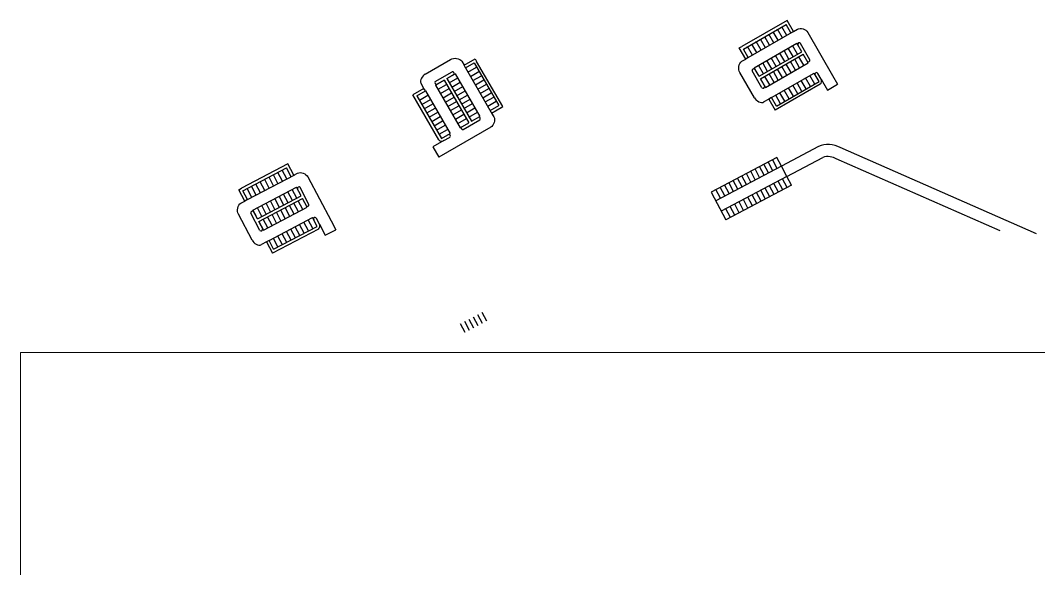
# Model space of a CAD drawing. Header units: millimetres. Extents: x -689206 to 4969298, y -1019800 to 703299.
# Drawn here: x 2692847 to 3209692, y -444495 to -166173 of the extents above; entities that cross this region are included whole.
import ezdxf

# ---------------------------------------------------------------- set-up
doc = ezdxf.new("R2010")
doc.units = ezdxf.units.MM
doc.layers.add('РАЗМЕРЫ', color=7, linetype='Continuous', lineweight=9)

msp = doc.modelspace()

# ---------------------------------------------------------------- linework, layer by layer
at = {"layer": 'РАЗМЕРЫ', "lineweight": 30, "ltscale": 35}
for p, q in [((3082021, -166172.5), (3059071.3, -179422.5)), ((3059821.3, -180721.5), (3081471.9, -168221.5)), ((3081806.9, -173801.7), (3079306.9, -169471.5)), ((3081806.9, -173801.7), (3079306.9, -169471.5)), ((3083971.9, -172551.7), (3081471.9, -168221.5)), ((3085271, -171801.7), (3082021, -166172.5)), ((3082771, -167471.5), (3082021, -166172.5)), ((3062321.3, -185051.7), (3085773.9, -171511.3)), ((3070981.5, -180051.7), (3068481.5, -175721.5)), ((3073146.6, -178801.7), (3070646.6, -174471.5)), ((3073146.6, -178801.7), (3070646.6, -174471.5)), ((3075311.7, -177551.7), (3072811.7, -173221.5)), ((3077476.7, -176301.7), (3074976.7, -171971.5)), ((3077476.7, -176301.7), (3074976.7, -171971.5)), ((3079641.8, -175051.7), (3077141.8, -170721.5)), ((3085271, -171801.7), (3087215.6, -170678.9)), ((3092476.6, -172282.2), (3105140, -194215.9)), ((3057772.2, -180172.5), (3059071.3, -179422.5)), ((3061022.2, -185801.7), (3057772.2, -180172.5)), ((3062321.5, -185052.1), (3059821.3, -180721.5)), ((3062321.3, -185051.7), (3059821.3, -180721.5)), ((3064486.3, -183801.7), (3061986.3, -179471.5)), ((3066651.4, -182551.7), (3064151.4, -178221.5)), ((3065321, -190247.4), (3086971.9, -177747.8)), ((3065321.3, -190247.8), (3086971.9, -177747.8)), ((3068816.5, -181301.7), (3066316.5, -176971.5)), ((3085141.5, -184577.5), (3082641.5, -180247.4)), ((3087306.6, -183327.5), (3084806.6, -178997.4)), ((3087306.6, -183327.5), (3084806.6, -178997.4)), ((3089471.7, -182077.5), (3086971.7, -177747.4)), ((3093619.2, -186261.3), (3088767.5, -177857.9)), ((3093619.2, -186261.3), (3088767.5, -177857.9)), ((2898315.3, -193428.7), (2911165.6, -186009.6)), ((2918046.3, -188965.2), (2923675.5, -185715.2)), ((2923675.5, -185715.2), (2924425.5, -187014.2)), ((3059025.5, -186954.5), (3061022.2, -185801.7)), ((3062321.3, -185051.7), (3061022.2, -185801.7)), ((3067821, -194577.5), (3089471.7, -182077.5)), ((3068571, -195876.6), (3090221.7, -183376.6)), ((3068571, -195876.6), (3090221.7, -183376.6)), ((3076481.3, -189577.5), (3073981.3, -185247.4)), ((3078646.4, -188327.5), (3076146.4, -183997.4)), ((3078646.4, -188327.5), (3076146.4, -183997.4)), ((3080811.4, -187077.5), (3078311.4, -182747.4)), ((3082976.5, -185827.5), (3080476.5, -181497.4)), ((3082976.5, -185827.5), (3080476.5, -181497.4)), ((3088391.5, -190206.7), (3085891.5, -185876.6)), ((3090556.6, -188956.7), (3088056.6, -184626.6)), ((3090556.6, -188956.7), (3088056.6, -184626.6)), ((3092721.7, -187706.7), (3090221.7, -183376.6)), ((2916893.5, -186968.5), (2918046.3, -188965.2)), ((2918796.3, -190264.2), (2918046.3, -188965.2)), ((2918795.9, -190264.5), (2923126.4, -187764.2)), ((2918796.3, -190264.2), (2923126.4, -187764.2)), ((2918796.3, -190264.2), (2932336.7, -213716.9)), ((2920046.3, -192429.3), (2924376.4, -189929.3)), ((2923126.4, -187764.2), (2935626.4, -209414.9)), ((2937675.5, -209963.9), (2924425.5, -187014.2)), ((3065321.3, -190247.8), (3065321, -190247.4)), ((3067821.3, -194577.9), (3065321, -190247.4)), ((3067821, -194577.5), (3065321, -190247.4)), ((3065321, -190247.4), (3066892.6, -192969.5)), ((3069986.1, -193327.5), (3067486.1, -188997.4)), ((3072151.2, -192077.5), (3069651.2, -187747.4)), ((3071071, -200206.7), (3092721.7, -187706.7)), ((3074316.2, -190827.5), (3071816.2, -186497.4)), ((3079731.3, -195206.7), (3077231.3, -190876.6)), ((3081896.3, -193956.7), (3079396.3, -189626.6)), ((3081896.3, -193956.7), (3079396.3, -189626.6)), ((3084061.4, -192706.7), (3081561.4, -188376.6)), ((3086226.5, -191456.7), (3083726.5, -187126.6)), ((3086226.5, -191456.7), (3083726.5, -187126.6)), ((2903357.9, -197201.1), (2911987.4, -192218.9)), ((2909270, -195764.2), (2913600.6, -193264)), ((2909270.4, -195764), (2913600.6, -193264)), ((2909270.4, -195764), (2921770.4, -217414.6)), ((2910520.4, -197929.1), (2914850.6, -195429.1)), ((2913600.6, -193264), (2910878.5, -194835.6)), ((2913600.2, -193264.2), (2913600.6, -193264)), ((2913600.2, -193264.3), (2926100.2, -214914.9)), ((2913600.6, -193264), (2926100.2, -214914.9)), ((2921296.3, -194594.4), (2925626.4, -192094.4)), ((2922546.3, -196759.4), (2926876.4, -194259.4)), ((3065485.8, -205532.7), (3058066.6, -192682.4)), ((3069258.2, -200490), (3064275.9, -191860.5)), ((3071071, -200206.7), (3068571, -195876.6)), ((3068571, -195876.6), (3071071, -200206.7)), ((3073236.1, -198956.7), (3070736.1, -194626.6)), ((3075401.2, -197706.7), (3072901.2, -193376.6)), ((3074071, -205402.8), (3095721.7, -192902.8)), ((3074071, -205402.8), (3095721.7, -192902.8)), ((3077566.2, -196456.7), (3075066.2, -192126.6)), ((3093891.5, -199733), (3091391.5, -195402.8)), ((3096056.6, -198483), (3093556.6, -194152.8)), ((3096056.6, -198483), (3093556.6, -194152.8)), ((3098221.7, -197233), (3095721.7, -192902.8)), ((3099280.9, -196067.6), (3097624.7, -193198.9)), ((3099280.9, -196067.6), (3102458, -201570.5)), ((3105140, -194215.9), (3107654.1, -198570.5)), ((2897695.1, -200714.9), (2892066, -203964.9)), ((2897695.1, -200714.9), (2896249.6, -198211.2)), ((2898445.1, -202014), (2897695.1, -200714.9)), ((2903641.3, -199014), (2907971.4, -196514)), ((2907971.4, -196514), (2903641.3, -199014)), ((2903641.3, -199014), (2916141.3, -220664.6)), ((2904891.3, -201179), (2909221.4, -198679)), ((2906141.3, -203344.1), (2910471.4, -200844.1)), ((2907971.4, -196514), (2920471.4, -218164.6)), ((2907971.4, -196514), (2920471.4, -218164.6)), ((2911770.4, -200094.1), (2916100.6, -197594.1)), ((2913020.4, -202259.2), (2917350.6, -199759.2)), ((2923796.3, -198924.5), (2928126.4, -196424.5)), ((2925046.3, -201089.5), (2929376.4, -198589.5)), ((2925046.3, -201089.5), (2929376.4, -198589.5)), ((2926296.3, -203254.6), (2930626.4, -200754.6)), ((3098866.2, -198592.9), (3076022, -211782)), ((3076571, -209733), (3098221.7, -197233)), ((3085231.3, -204733), (3082731.3, -200402.8)), ((3087396.4, -203483), (3084896.4, -199152.8)), ((3087396.4, -203483), (3084896.4, -199152.8)), ((3089561.4, -202233), (3087061.4, -197902.8)), ((3091726.5, -200983), (3089226.5, -196652.8)), ((3091726.5, -200983), (3089226.5, -196652.8)), ((3102458, -201570.5), (3107654.1, -198570.5)), ((2905255, -226809.1), (2892066, -203964.9)), ((2894114.6, -204514.2), (2898445.1, -202014)), ((2894115, -204514), (2898445.1, -202014)), ((2894115, -204514), (2906615, -226164.6)), ((2895365, -206679.1), (2899695.1, -204179.1)), ((2896615, -208844.1), (2900945.1, -206344.1)), ((2898445.1, -202014), (2910945.1, -223664.6)), ((2898445.1, -202014), (2910945.1, -223664.6)), ((2907391.3, -205509.2), (2911721.4, -203009.2)), ((2908641.3, -207674.2), (2912971.4, -205174.2)), ((2914270.4, -204424.2), (2918600.6, -201924.2)), ((2915520.4, -206589.3), (2919850.6, -204089.3)), ((2915520.4, -206589.3), (2919850.6, -204089.3)), ((2916770.4, -208754.4), (2921100.6, -206254.4)), ((2927546.3, -205419.7), (2931876.4, -202919.7)), ((2927546.3, -205419.7), (2931876.4, -202919.7)), ((2928796.3, -207584.7), (2933126.4, -205084.7)), ((3072772, -206152.8), (3070268.2, -207598.4)), ((3074071, -205402.8), (3072772, -206152.8)), ((3072772, -206152.8), (3076022, -211782)), ((3076571.3, -209733.4), (3074071, -205402.8)), ((3076571, -209733), (3074071, -205402.8)), ((3078736.1, -208483), (3076236.1, -204152.8)), ((3080901.2, -207233), (3078401.2, -202902.8)), ((3083066.2, -205983), (3080566.2, -201652.8)), ((2897865, -211009.2), (2902195.1, -208509.2)), ((2899115, -213174.2), (2903445.1, -210674.2)), ((2909891.3, -209839.3), (2914221.4, -207339.3)), ((2909891.3, -209839.3), (2914221.4, -207339.3)), ((2911141.3, -212004.4), (2915471.4, -209504.4)), ((2912391.3, -214169.4), (2916721.4, -211669.4)), ((2912391.3, -214169.4), (2916721.4, -211669.4)), ((2918020.4, -210919.4), (2922350.6, -208419.4)), ((2918020.4, -210919.4), (2922350.6, -208419.4)), ((2919270.4, -213084.5), (2923600.6, -210584.5)), ((2930046.3, -209749.8), (2934376.4, -207249.8)), ((2930046.3, -209749.8), (2934376.4, -207249.8)), ((2931296.3, -211914.9), (2935626.4, -209414.9)), ((2932046.3, -213213.9), (2937675.5, -209963.9)), ((2936376.4, -210713.9), (2937675.5, -209963.9)), ((2900365, -215339.3), (2904695.1, -212839.3)), ((2900365, -215339.3), (2904695.1, -212839.3)), ((2901615, -217504.4), (2905945.1, -215004.4)), ((2913641.3, -216334.5), (2917971.4, -213834.5)), ((2914891.3, -218499.6), (2919221.4, -215999.6)), ((2914891.3, -218499.6), (2919221.4, -215999.6)), ((2917586.7, -221562.2), (2925990.1, -216710.5)), ((2917586.7, -221562.2), (2925990.1, -216710.5)), ((2920520.4, -215249.6), (2924850.6, -212749.6)), ((2920520.4, -215249.6), (2924850.6, -212749.6)), ((2921770.4, -217414.6), (2926100.6, -214914.6)), ((2932046.3, -213213.9), (2933169.1, -215158.6)), ((2902865, -219669.4), (2907195.1, -217169.4)), ((2902865, -219669.4), (2907195.1, -217169.4)), ((2904115, -221834.5), (2908445.1, -219334.5)), ((2905365, -223999.6), (2909695.1, -221499.6)), ((2905365, -223999.6), (2909695.1, -221499.6)), ((2931565.8, -220419.5), (2909632.1, -233083)), ((2916141.3, -220664.6), (2920471.4, -218164.6)), ((2907780.3, -227223.9), (2902277.5, -230400.9)), ((2906615, -226164.6), (2910945.1, -223664.6)), ((2907780.3, -227223.9), (2910649, -225567.6)), ((2902277.5, -230400.9), (2905277.5, -235597.1)), ((3097953.6, -230209.2), (3079140.3, -240139.9)), ((3208686.7, -274574.3), (3109000.9, -230735.3)), ((2909632.1, -233083), (2905277.5, -235597.1)), ((3076806.3, -235718.1), (3043446.1, -253327.5)), ((3076929.4, -241306.9), (3074595.4, -236885.1)), ((3079140.3, -240139.9), (3076806.3, -235718.1)), ((3081941.2, -245446), (3100213.2, -235801)), ((3190249.9, -272993.9), (3106974.3, -236416)), ((2828539.6, -239081.2), (2805090.8, -251426.3)), ((2805789.6, -252753.6), (2827911.1, -241107.3)), ((2828028.3, -246696.2), (2825699, -242271.9)), ((2828028.3, -246696.2), (2825699, -242271.9)), ((2830240.4, -245531.6), (2827911.1, -241107.3)), ((2831567.7, -244832.8), (2828539.6, -239081.2)), ((3079140.3, -240139.9), (3045780.1, -257749.3)), ((3065875, -247142.1), (3063540.9, -242720.3)), ((3068085.9, -245975), (3065751.8, -241553.3)), ((3070296.8, -244808), (3067962.7, -240386.2)), ((3072507.7, -243641), (3070173.6, -239219.2)), ((3074718.5, -242473.9), (3072384.5, -238052.2)), ((3081941.2, -245446), (3079140.3, -240139.9)), ((2808118.9, -257177.9), (2832081.6, -244562.2)), ((2819179.7, -251354.8), (2816850.4, -246930.4)), ((2819179.7, -251354.8), (2816850.4, -246930.4)), ((2821391.8, -250190.1), (2819062.5, -245765.8)), ((2823604, -249025.5), (2821274.7, -244601.2)), ((2823604, -249025.5), (2821274.7, -244601.2)), ((2825816.1, -247860.8), (2823486.8, -243436.5)), ((2831567.7, -244832.8), (2833554.7, -243786.7)), ((2838749.1, -245593.9), (2850547.8, -268004.6)), ((3081941.2, -245446), (3048586.6, -263066)), ((3057031.4, -251810.2), (3054697.4, -247388.4)), ((3059242.3, -250643.2), (3056908.2, -246221.4)), ((3061453.2, -249476.1), (3059119.1, -245054.4)), ((3063664.1, -248309.1), (3061330, -243887.3)), ((3079853.5, -252201.8), (3077519.4, -247780.1)), ((3082064.4, -251034.8), (3079730.3, -246613)), ((3084275.3, -249867.8), (3081941.2, -245446)), ((2803763.5, -252125.1), (2805090.8, -251426.3)), ((2806791.6, -257876.7), (2803763.5, -252125.1)), ((2808119.1, -257178.4), (2805789.6, -252753.6)), ((2808118.9, -257177.9), (2805789.6, -252753.6)), ((2810331, -256013.3), (2808001.8, -251589)), ((2812543.2, -254848.7), (2810213.9, -250424.4)), ((2810913.8, -262486.7), (2833035.5, -250840.7)), ((2810914, -262487.1), (2833035.5, -250840.7)), ((2814755.3, -253684), (2812426.1, -249259.7)), ((2816967.5, -252519.4), (2814638.2, -248095.1)), ((2830940.3, -257593.9), (2828611, -253169.6)), ((2833152.4, -256429.2), (2830823.2, -252004.9)), ((2835364.6, -255264.6), (2833035.3, -250840.3)), ((2839345.9, -259606.9), (2834825.5, -251020.7)), ((3048187.9, -256478.3), (3045853.8, -252056.6)), ((3050398.8, -255311.3), (3048064.7, -250889.5)), ((3052609.6, -254144.3), (3050275.6, -249722.5)), ((3084275.3, -249867.8), (3050915.1, -267477.2)), ((3054820.5, -252977.2), (3052486.5, -248555.5)), ((3071009.9, -256870), (3068675.9, -252448.2)), ((3073220.8, -255702.9), (3070886.8, -251281.2)), ((3075431.7, -254535.9), (3073097.6, -250114.1)), ((3077642.6, -253368.9), (3075308.5, -248947.1)), ((2804751.5, -258950.8), (2806791.6, -257876.7)), ((2808118.9, -257177.9), (2806791.6, -257876.7)), ((2813243.1, -266911), (2835364.6, -255264.6)), ((2813941.8, -268238.3), (2836063.4, -256591.9)), ((2813941.9, -268238.3), (2836063.4, -256591.9)), ((2822091.7, -262252.4), (2819762.4, -257828.1)), ((2824303.8, -261087.8), (2821974.6, -256663.5)), ((2824303.8, -261087.8), (2821974.6, -256663.5)), ((2826516, -259923.2), (2824186.7, -255498.8)), ((2828728.1, -258758.5), (2826398.9, -254334.2)), ((2828728.1, -258758.5), (2826398.9, -254334.2)), ((2836180.5, -262180.8), (2833851.2, -257756.5)), ((2836180.5, -262180.8), (2833851.2, -257756.5)), ((2838392.6, -261016.2), (2836063.4, -256591.9)), ((3043446.1, -253327.5), (3050915.1, -267477.2)), ((3059955.5, -262705.1), (3057621.4, -258283.4)), ((3062166.4, -261538.1), (3059832.3, -257116.3)), ((3064377.3, -260371.1), (3062043.2, -255949.3)), ((3066588.2, -259204), (3064254.1, -254782.3)), ((3068799, -258037), (3066465, -253615.2)), ((2810914, -262487.1), (2810913.8, -262486.7)), ((2813243.3, -266911.4), (2810913.8, -262486.7)), ((2813243.1, -266911), (2810913.8, -262486.7)), ((2810913.8, -262486.7), (2812378.1, -265268)), ((2815455.2, -265746.3), (2813125.9, -261322)), ((2817667.4, -264581.7), (2815338.1, -260157.4)), ((2816271.1, -272662.6), (2838392.6, -261016.2)), ((2819879.5, -263417.1), (2817550.3, -258992.8)), ((2825119.7, -268004), (2822790.5, -263579.7)), ((2827331.9, -266839.4), (2825002.6, -262415.1)), ((2827331.9, -266839.4), (2825002.6, -262415.1)), ((2829544, -265674.8), (2827214.8, -261250.4)), ((2831756.2, -264510.1), (2829426.9, -260085.8)), ((2831756.2, -264510.1), (2829426.9, -260085.8)), ((2833968.3, -263345.5), (2831639.1, -258921.2)), ((3053322.8, -266206.3), (3050988.7, -261784.5)), ((3055533.7, -265039.2), (3053199.6, -260617.4)), ((3057744.6, -263872.2), (3055410.5, -259450.4)), ((2810482.4, -277766.8), (2803569.9, -264637)), ((2814448.6, -272875), (2809806.6, -264057.8)), ((2813941.8, -268238.3), (2816271.1, -272662.6)), ((2816271.1, -272662.6), (2813941.9, -268238.3)), ((2818483.3, -271497.9), (2816154, -267073.6)), ((2820695.4, -270333.3), (2818366.1, -265909)), ((2819066.3, -277971.7), (2841187.8, -266325.4)), ((2819066.3, -277971.7), (2841187.8, -266325.4)), ((2822907.6, -269168.7), (2820578.3, -264744.4)), ((2839092.8, -273078.9), (2836763.5, -268654.6)), ((2841304.9, -271914.3), (2838975.6, -267490)), ((2841304.9, -271914.3), (2838975.6, -267490)), ((2843517.1, -270749.7), (2841187.8, -266325.4)), ((2844620.9, -269626.5), (2843077.8, -266695.4)), ((2850547.8, -268004.6), (2852890.2, -272453.9)), ((2844108, -272133.7), (2820767, -284422.1)), ((2821395.5, -282396), (2843517.1, -270749.7)), ((2830244.1, -277737.5), (2827914.9, -273313.2)), ((2832456.3, -276572.9), (2830127, -272148.6)), ((2832456.3, -276572.9), (2830127, -272148.6)), ((2834668.4, -275408.2), (2832339.2, -270983.9)), ((2836880.6, -274243.6), (2834551.3, -269819.3)), ((2836880.6, -274243.6), (2834551.3, -269819.3)), ((2844620.9, -269626.5), (2847581, -275249)), ((2847581, -275249), (2852890.2, -272453.9)), ((2817739, -278670.5), (2815180.7, -280017.4)), ((2819066.3, -277971.7), (2817739, -278670.5)), ((2817739, -278670.5), (2820767, -284422.1)), ((2821395.8, -282396.5), (2819066.3, -277971.7)), ((2821395.5, -282396), (2819066.3, -277971.7)), ((2823607.7, -281231.4), (2821278.4, -276807.1)), ((2825819.8, -280066.8), (2823490.6, -275642.5)), ((2828032, -278902.1), (2825702.7, -274477.8)), ((2929625.9, -318876.2), (2927295, -314452.8)), ((2918567.3, -324703.5), (2916236.3, -320280)), ((2920779, -323538), (2918448.1, -319114.6)), ((2922990.7, -322372.6), (2920659.8, -317949.1)), ((2925202.4, -321207.1), (2922871.5, -316783.7)), ((2927414.1, -320041.7), (2925083.2, -315618.2))]:
    msp.add_line(p, q, dxfattribs=at)
at = {"layer": 'РАЗМЕРЫ', "lineweight": 5, "ltscale": 35}
for p, q in [((2692847.4, -334713.2), (2692847.4, -850652.4)), ((3597096.5, -334713.2), (2692847.4, -334713.2))]:
    msp.add_line(p, q, dxfattribs=at)
at = {"layer": 'РАЗМЕРЫ', "lineweight": 30, "ltscale": 35}
for centre, radius, start, end in [((3088156, -178298.8), 753.8, 35.790645, 204.209355), ((3065166.3, -191691), 906.4, 49.220962, 190.777953), ((3092866.7, -186458), 777.8, 225.353647, 14.646353), ((2912156.9, -193109.2), 906.4, 319.220962, 100.777953), ((2912156.9, -193109.2), 906.4, 280.777953, 280.779038), ((3065166.3, -191691), 906.4, 10.777953, 10.779038), ((3096916.6, -193475.2), 760, 21.318295, 219.924993), ((2904176.4, -197716.8), 967.4, 147.785414, 272.215695), ((2904176.4, -197716.8), 967.4, 327.784305, 327.785368), ((3069773.9, -199671.6), 967.4, 237.785414, 2.215695), ((3069773.9, -199671.6), 967.4, 57.784305, 57.785368), ((2925549.2, -216099), 753.8, 305.790645, 114.209355), ((2917390, -220809.7), 777.8, 135.353647, 284.646353), ((2910372.7, -224859.6), 760, 291.318295, 129.924993), ((2834197.3, -251437.4), 753.8, 33.556225, 201.974935), ((2810702.9, -263923.2), 906.4, 46.986543, 188.543534), ((2838586.3, -259774.1), 777.8, 223.119228, 12.411933), ((2810702.9, -263923.2), 906.4, 8.543534, 8.544618), ((2842359.5, -266943.9), 760, 19.083876, 217.690574), ((2814995.8, -272077.3), 967.4, 235.550994, 359.981275), ((2814995.8, -272077.3), 967.4, 55.549885, 55.550948)]:
    msp.add_arc(centre, radius, start, end, dxfattribs=at)
at = {"layer": 'РАЗМЕРЫ', "lineweight": 30}
for points in [[(3087215.6, -170678.9), (3088803.3, -169762.3), (3091559.9, -170694.5), (3092476.6, -172282.2)], [(2911165.6, -186009.6), (2912842.1, -185041.6), (2915925.6, -185292), (2916893.5, -186968.5)], [(3058066.6, -192682.4), (3057098.7, -191005.9), (3057349, -187922.4), (3059025.5, -186954.5)], [(2898315.3, -193428.7), (2896811.4, -194297), (2895381.3, -196707.3), (2896249.6, -198211.2)], [(3098866.2, -198592.9), (3099604.9, -198166.4), (3099707.4, -196806.4), (3099280.9, -196067.6)], [(3065485.8, -205532.7), (3066354, -207036.6), (3068764.4, -208466.6), (3070268.2, -207598.4)], [(2933169.1, -215158.6), (2934085.7, -216746.2), (2933153.5, -219502.9), (2931565.8, -220419.5)], [(2905255, -226809.1), (2905681.6, -227547.9), (2907041.6, -227650.4), (2907780.3, -227223.9)], [(3109000.9, -230735.3), (3105738.3, -229018.6), (3101213.8, -228488.2), (3097953.6, -230209.2)], [(3106974.3, -236416), (3105377.2, -235603.5), (3102398.1, -234647.7), (3100213.2, -235801)], [(2833554.7, -243786.7), (2835176.9, -242932.7), (2837895.1, -243971.7), (2838749.1, -245593.9)], [(2803569.9, -264637), (2802668.1, -262924), (2803038.5, -259852.6), (2804751.5, -258950.8)], [(2844108, -272133.7), (2844862.8, -271736.3), (2845018.3, -270381.3), (2844620.9, -269626.5)], [(2810482.4, -277766.8), (2811291.4, -279303.4), (2813644.2, -280826.3), (2815180.7, -280017.4)]]:
    msp.add_open_spline(points, degree=3, dxfattribs=at)

doc.saveas('drawing.dxf')
